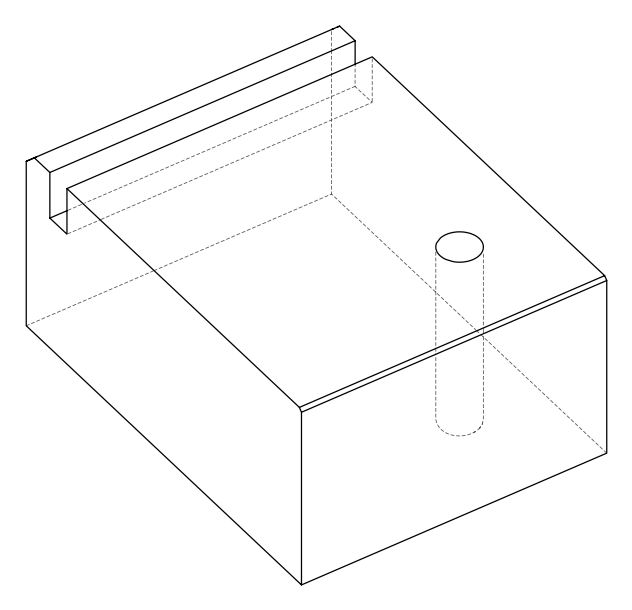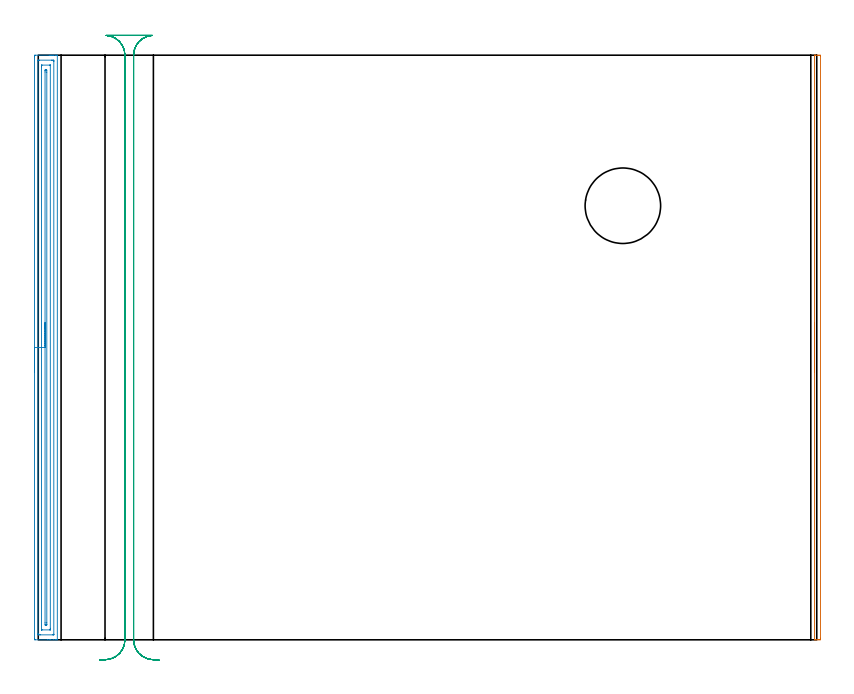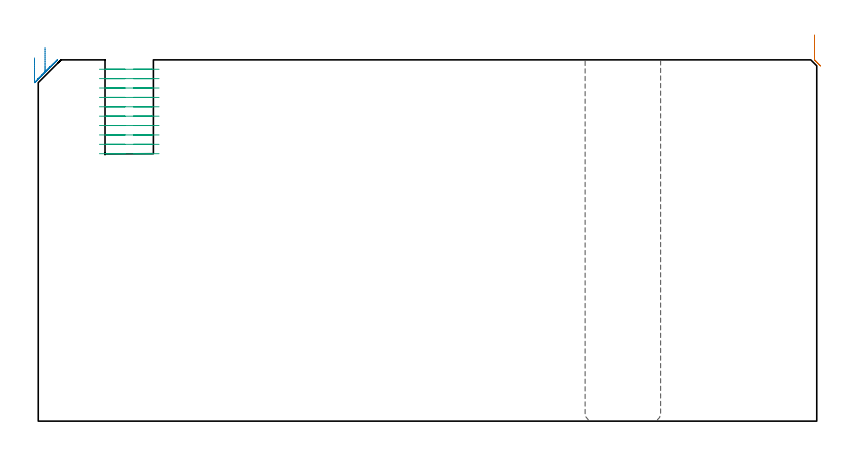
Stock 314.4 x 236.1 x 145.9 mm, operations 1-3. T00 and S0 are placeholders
(PLAN: 4 operations, 2 tool changes, 27.4 min)
(1 AREA_MILL | FG_CHAMFER_SURFACE | UGT0205_001 | 2.04 min | 680 mm3)
(2 AREA_MILL_1 | FG_CHAMFER_SURFACE_1 | UGT0205_001 | 7.74 min | 9994 mm3)
(3 MILL_RECTANGULAR_SLOT | SLOT_RECTANGULAR | NXT0201_012 | Follow Part, ap 4, ae 75% | 11.05 min | 174491 mm3)
(4 MILL_THROUGH_HOLE_FROM_SOLID_MATERIAL | STEP1HOLE | NXT0201_007 | Circular | 6.57 min | 106234 mm3)
(TOOL UGT0205_001 | Chamfer Mill 20 x 3 x 45 deg. | D20 FL50 Z2)
(TOOL NXT0201_012 | ENDMILL 16mm [2P460-1600-NA 1630] | D16 FL38 Z6)
(TOOL NXT0201_007 | ENDMILL 25mm [R216.25-25050GCK54P 1620] | D25 R3 FL54 Z5)
(OP 1 AREA_MILL)
G17 G21 G94 G90
T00 M6
G54
G17 G0 G90 X313.5 Y108.05 S1061 M3
G43 Z155.9 H0
G94 G1 Y108.088 Z155.028 F250.
Y108.202 Z154.164
Y108.391 Z153.312
Y108.653 Z152.48
Y108.987 Z151.674
Y109.39 Z150.9
Y109.858 Z150.164
Y110.39 Z149.472
Y110.979 Z148.829
Y111.622 Z148.24
Y112.314 Z147.708
Y113.05 Z147.24
Y113.824 Z146.837
Y114.63 Z146.503
Y115.462 Z146.241
Y116.313 Z146.052
Y117.178 Z145.938
Y118.05 Z145.9
Y235.933
X313.502 Y236.09 Z145.888
X313.621 Y236.098 Z145.771
X313.745 Y236.1 Z145.654
X314.046 Z145.353
X314.7 Z144.695
X315.027 Z144.369
X315.573 Y236.098 Z143.823
X315.891 Y236.096 Z143.505
X315.9 Y235.765 Z143.5
Y0.614
X315.898 Y0.334 Z143.502
X315.891 Y0.004 Z143.505
X315.573 Y0. Z143.823
X315.027 Z144.369
X314.7 Z144.695
X314.066 Z145.334
X313.745 Z145.654
X313.621 Y0.002 Z145.771
X313.502 Y0.01 Z145.888
X313.5 Y0.167 Z145.9
Y118.05
Y118.922 Z145.938
Y119.786 Z146.052
Y120.638 Z146.241
Y121.47 Z146.503
Y122.276 Z146.837
Y123.05 Z147.24
Y123.786 Z147.708
Y124.478 Z148.24
Y125.121 Z148.829
Y125.71 Z149.472
Y126.241 Z150.164
Y126.71 Z150.9
Y127.113 Z151.674
Y127.447 Z152.48
Y127.709 Z153.312
Y127.898 Z154.164
Y128.012 Z155.028
Y128.05 Z155.9
M5
M2
(OP 2 AREA_MILL_1)
G17 G21 G94 G90
T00 M6
G54
G17 G0 G90 X-1.5 Y108.05 S1061 M3
G43 Z155.9 H0
Z146.7
G94 G1 Y108.088 Z145.828 F250.
Y108.202 Z144.964
Y108.391 Z144.112
Y108.653 Z143.28
Y108.987 Z142.474
Y109.39 Z141.7
Y109.859 Z140.964
Y110.39 Z140.272
Y110.979 Z139.629
Y111.622 Z139.04
Y112.314 Z138.509
Y113.05 Z138.04
Y113.824 Z137.637
Y114.63 Z137.303
Y115.462 Z137.041
Y116.314 Z136.852
Y117.178 Z136.738
Y118.05 Z136.7
Y235.486
X-1.497 Y235.792 Z136.702
X-1.492 Y236.09 Z136.706
X-1.189 Y236.1 Z137.008
X4.437 Z142.631
X4.994 Z143.191
X5.328 Z143.524
X5.886 Z144.082
X6.22 Z144.415
X6.887 Z145.087
X7.259 Z145.458
X7.648 Y236.093 Z145.84
X7.697 Y236.09 Z145.888
X7.7 Y235.933 Z145.9
Y0.167
X7.697 Y0.01 Z145.888
X7.648 Y0.007 Z145.84
X7.258 Y0. Z145.458
X6.887 Z145.087
X6.22 Z144.415
X4.994 Z143.191
X4.437 Z142.631
X3.824 Z142.02
X-1.19 Z137.007
X-1.492 Y0.01 Z136.706
X-1.499 Y0.31 Z136.699
Y0.326
X-1.5 Y118.05 Z136.7
X-0.086 Z138.114
X-0.085 Y233.833 Z138.115
X-0.083 Y233.965 Z138.117
X-0.079 Y234.053 Z138.121
X-0.075 Y234.092 Z138.125
X-0.068 Y234.093 Z138.132
X-0.02 Y234.096 Z138.18
X0.473 Y234.1 Z138.673
X5.328 Z143.528
X5.822 Y234.098 Z144.022
X6.22 Y234.092 Z144.42
X6.27 Y234.09 Z144.47
X6.279 Y233.898 Z144.479
X6.284 Y233.766 Z144.484
X6.285 Y233.7 Z144.485
X6.286 Y233.634 Z144.486
X6.285 Y2.267 Z144.485
X6.283 Y2.135 Z144.483
X6.279 Y2.047 Z144.479
X6.275 Y2.008 Z144.475
X6.268 Y2.007 Z144.468
X6.22 Y2.004 Z144.42
X5.727 Y2. Z143.927
X0.872 Z139.072
X0.378 Y2.001 Z138.578
X-0.02 Y2.008 Z138.18
X-0.07 Y2.01 Z138.13
X-0.079 Y2.201 Z138.121
X-0.084 Y2.334 Z138.116
X-0.085 Y2.4 Z138.115
X-0.086 Y118.05 Z138.114
X1.328 Z139.528
X1.329 Y231.456 Z139.529
X1.331 Y231.914 Z139.531
X1.333 Y232.022 Z139.533
X1.335 Y232.074 Z139.535
X1.343 Y232.09 Z139.543
X1.392 Y232.093 Z139.592
X1.579 Y232.099 Z139.779
X4.623 Z142.823
X4.746 Y232.097 Z142.946
X4.845 Y232.092 Z143.045
X4.866 Y232.088 Z143.066
X4.868 Y232.083 Z143.068
X4.87 Y232.059 Z143.07
X4.871 Y231.914 Z143.071
Y4.644
X4.869 Y4.186 Z143.069
X4.867 Y4.078 Z143.067
X4.865 Y4.026 Z143.065
X4.857 Y4.01 Z143.057
X4.808 Y4.007 Z143.008
X4.621 Y4.001 Z142.821
X1.577 Z139.777
X1.454 Y4.003 Z139.654
X1.355 Y4.008 Z139.555
X1.334 Y4.012 Z139.534
X1.332 Y4.017 Z139.532
X1.33 Y4.041 Z139.53
X1.329 Y4.186 Z139.529
X1.328 Y118.05 Z139.528
X2.743 Z140.943
Y229.323
X2.748 Y230.034 Z140.948
X2.749 Y230.082 Z140.949
X2.787 Y230.09 Z140.987
X2.891 Y230.094 Z141.091
X3.1 Y230.097 Z141.3
X3.309 Y230.094 Z141.509
X3.413 Y230.09 Z141.613
X3.451 Y230.082 Z141.651
X3.457 Y229.235 Z141.657
Y6.865
X3.455 Y6.149 Z141.655
X3.454 Y6.064 Z141.654
X3.451 Y6.018 Z141.651
X3.413 Y6.01 Z141.613
X3.309 Y6.006 Z141.509
X3.1 Y6.003 Z141.3
X2.891 Y6.006 Z141.091
X2.787 Y6.01 Z140.987
X2.749 Y6.018 Z140.949
X2.743 Y6.865 Z140.943
Y118.05
Y118.922 Z140.981
Y119.787 Z141.095
Y120.638 Z141.283
Y121.47 Z141.546
Y122.276 Z141.88
Y123.05 Z142.282
Y123.786 Z142.751
Y124.478 Z143.282
Y125.121 Z143.872
Y125.71 Z144.515
Y126.242 Z145.207
Y126.71 Z145.943
Y127.113 Z146.716
Y127.447 Z147.522
Y127.709 Z148.354
Y127.898 Z149.206
Y128.012 Z150.071
Y128.05 Z150.943
G0 Z155.9
M5
M2
(OP 3 MILL_RECTANGULAR_SLOT)
G17 G21 G94 G90
T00 M6
G54
G17 G0 G90 X48.797 Y-8.23 S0 M3
G43 Z155.9 H1
Z142.11
G94 G1 X45.808 Y-7.97 F250.
G2 X38.5 Y0. R8. F500.
G1 Y236.1
G2 X46.1 Y244.09 R8.
G1 X27.4
G2 X35. Y236.1 R8.
G1 Y0.
G2 X27.692 Y-7.97 R8.
G1 X24.703 Y-8.23 F250.
G0 X48.797 Z138.32
G1 X45.808 Y-7.97
G2 X38.5 Y0. R8. F500.
G1 Y236.1
G2 X46.1 Y244.09 R8.
G1 X27.4
G2 X35. Y236.1 R8.
G1 Y0.
G2 X27.692 Y-7.97 R8.
G1 X24.703 Y-8.23 F250.
G0 X48.797 Z134.53
G1 X45.808 Y-7.97
G2 X38.5 Y0. R8. F500.
G1 Y236.1
G2 X46.1 Y244.09 R8.
G1 X27.4
G2 X35. Y236.1 R8.
G1 Y0.
G2 X27.692 Y-7.97 R8.
G1 X24.703 Y-8.23 F250.
G0 X48.797 Z130.74
G1 X45.808 Y-7.97
G2 X38.5 Y0. R8. F500.
G1 Y236.1
G2 X46.1 Y244.09 R8.
G1 X27.4
G2 X35. Y236.1 R8.
G1 Y0.
G2 X27.692 Y-7.97 R8.
G1 X24.703 Y-8.23 F250.
G0 X48.797 Z126.95
G1 X45.808 Y-7.97
G2 X38.5 Y0. R8. F500.
G1 Y236.1
G2 X46.1 Y244.09 R8.
G1 X27.4
G2 X35. Y236.1 R8.
G1 Y0.
G2 X27.692 Y-7.97 R8.
G1 X24.703 Y-8.23 F250.
G0 X48.797 Z123.16
G1 X45.808 Y-7.97
G2 X38.5 Y0. R8. F500.
G1 Y236.1
G2 X46.1 Y244.09 R8.
G1 X27.4
G2 X35. Y236.1 R8.
G1 Y0.
G2 X27.692 Y-7.97 R8.
G1 X24.703 Y-8.23 F250.
G0 X48.797 Z119.37
G1 X45.808 Y-7.97
G2 X38.5 Y0. R8. F500.
G1 Y236.1
G2 X46.1 Y244.09 R8.
G1 X27.4
G2 X35. Y236.1 R8.
G1 Y0.
G2 X27.692 Y-7.97 R8.
G1 X24.703 Y-8.23 F250.
G0 X48.797 Z115.58
G1 X45.808 Y-7.97
G2 X38.5 Y0. R8. F500.
G1 Y236.1
G2 X46.1 Y244.09 R8.
G1 X27.4
G2 X35. Y236.1 R8.
G1 Y0.
G2 X27.692 Y-7.97 R8.
G1 X24.703 Y-8.23 F250.
G0 X48.797 Z111.79
G1 X45.808 Y-7.97
G2 X38.5 Y0. R8. F500.
G1 Y236.1
G2 X46.1 Y244.09 R8.
G1 X27.4
G2 X35. Y236.1 R8.
G1 Y0.
G2 X27.692 Y-7.97 R8.
G1 X24.703 Y-8.23 F250.
G0 X48.797 Z108.
G1 X45.808 Y-7.97
G2 X38.5 Y0. R8. F500.
G1 Y236.1
G2 X46.1 Y244.09 R8.
G1 X27.4
G2 X35. Y236.1 R8.
G1 Y0.
G2 X27.692 Y-7.97 R8.
G1 X24.703 Y-8.23 F250.
G0 Z155.9
M5
M2
